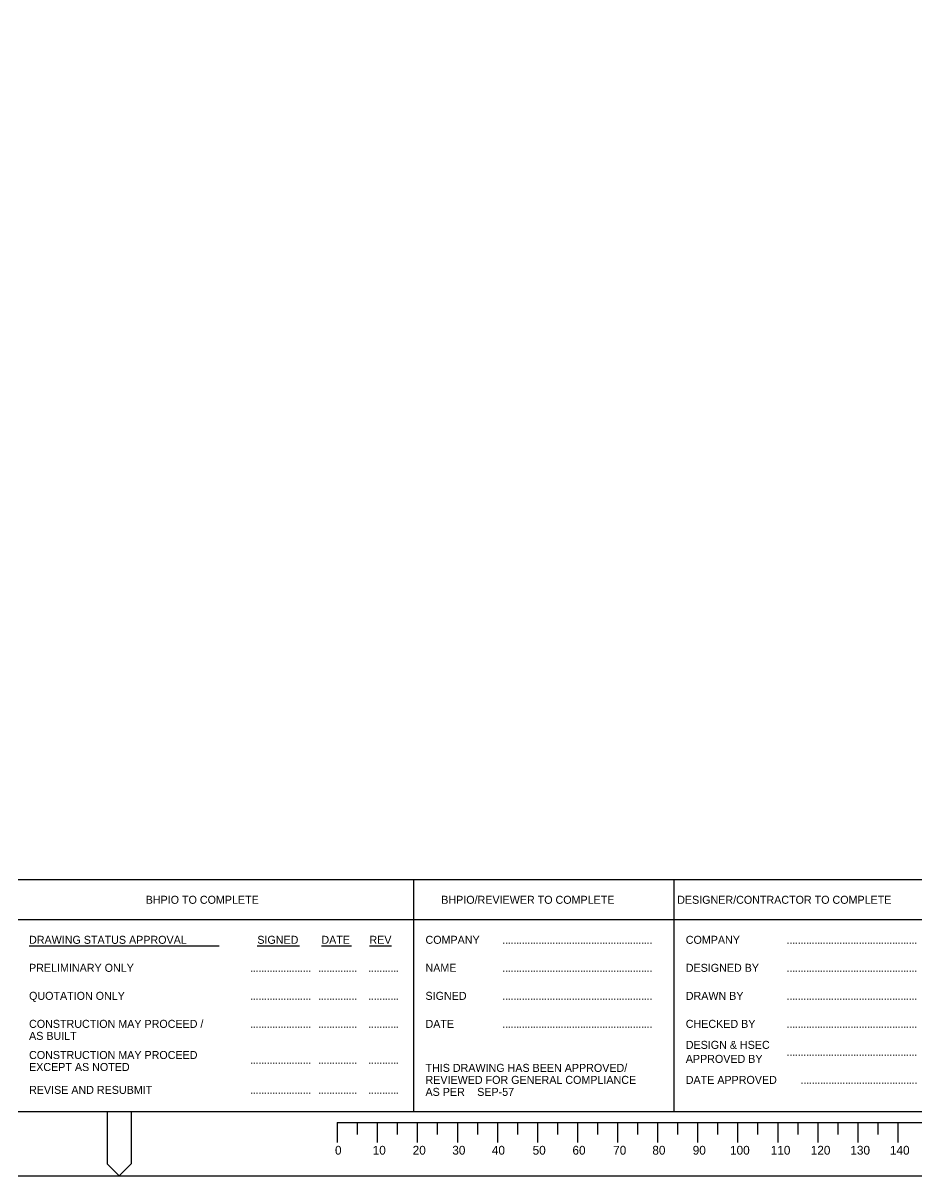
# Model space of a CAD drawing. Extents: x -20 to 821, y -16 to 578.
# Drawn here: x 374.5 to 597.7, y -16 to 272.1 of the extents above; entities that cross this region are included whole.
import ezdxf

# ---------------------------------------------------------------- set-up
doc = ezdxf.new("R2010")
doc.units = 0
doc.layers.add('G-Border', color=7, linetype='Continuous')
doc.layers.add('G-Plot Border', color=7, linetype='Continuous')

msp = doc.modelspace()

# ---------------------------------------------------------------- linework, layer by layer
at = {"layer": 'G-Border'}
for p, q in [((801, 58), (0, 58)), ((472, 58), (472, 0)), ((537, 58), (537, 0)), ((602, 48), (373, 48)), ((376, 41.5), (423.5, 41.5)), ((433, 41.5), (443.5, 41.5)), ((449, 41.5), (456.5, 41.5)), ((461, 41.5), (466.5, 41.5)), ((494.59, 42.09), (494.59, 42.25)), ((495.29, 42.09), (495.29, 42.25)), ((495.98, 42.09), (495.98, 42.25)), ((496.67, 42.09), (496.67, 42.25)), ((497.37, 42.09), (497.37, 42.25)), ((498.06, 42.09), (498.06, 42.25)), ((498.75, 42.09), (498.75, 42.25)), ((499.44, 42.09), (499.44, 42.25)), ((500.14, 42.09), (500.14, 42.25)), ((500.83, 42.09), (500.83, 42.25)), ((501.52, 42.09), (501.52, 42.25)), ((502.22, 42.09), (502.22, 42.25)), ((502.91, 42.09), (502.91, 42.25)), ((503.6, 42.09), (503.6, 42.25)), ((504.3, 42.09), (504.3, 42.25)), ((504.99, 42.09), (504.99, 42.25)), ((505.68, 42.09), (505.68, 42.25)), ((506.37, 42.09), (506.37, 42.25)), ((507.07, 42.09), (507.07, 42.25)), ((507.76, 42.09), (507.76, 42.25)), ((508.45, 42.09), (508.45, 42.25)), ((509.15, 42.09), (509.15, 42.25)), ((509.84, 42.09), (509.84, 42.25)), ((510.53, 42.09), (510.53, 42.25)), ((511.22, 42.09), (511.22, 42.25)), ((511.92, 42.09), (511.92, 42.25)), ((512.61, 42.09), (512.61, 42.25)), ((513.3, 42.09), (513.3, 42.25)), ((514, 42.09), (514, 42.25)), ((514.69, 42.09), (514.69, 42.25)), ((515.38, 42.09), (515.38, 42.25)), ((516.07, 42.09), (516.07, 42.25)), ((516.77, 42.09), (516.77, 42.25)), ((517.46, 42.09), (517.46, 42.25)), ((518.15, 42.09), (518.15, 42.25)), ((518.85, 42.09), (518.85, 42.25)), ((519.54, 42.09), (519.54, 42.25)), ((520.23, 42.09), (520.23, 42.25)), ((520.93, 42.09), (520.93, 42.25)), ((521.62, 42.09), (521.62, 42.25)), ((522.31, 42.09), (522.31, 42.25)), ((523, 42.09), (523, 42.25)), ((523.7, 42.09), (523.7, 42.25)), ((524.39, 42.09), (524.39, 42.25)), ((525.08, 42.09), (525.08, 42.25)), ((525.78, 42.09), (525.78, 42.25)), ((526.47, 42.09), (526.47, 42.25)), ((527.16, 42.09), (527.16, 42.25)), ((527.85, 42.09), (527.85, 42.25)), ((528.55, 42.09), (528.55, 42.25)), ((529.24, 42.09), (529.24, 42.25)), ((529.93, 42.09), (529.93, 42.25)), ((530.63, 42.09), (530.63, 42.25)), ((531.32, 42.09), (531.32, 42.25)), ((565.59, 42.09), (565.59, 42.25)), ((566.29, 42.09), (566.29, 42.25)), ((566.98, 42.09), (566.98, 42.25)), ((567.67, 42.09), (567.67, 42.25)), ((568.37, 42.09), (568.37, 42.25)), ((569.06, 42.09), (569.06, 42.25)), ((569.75, 42.09), (569.75, 42.25)), ((570.44, 42.09), (570.44, 42.25)), ((571.14, 42.09), (571.14, 42.25)), ((571.83, 42.09), (571.83, 42.25)), ((572.52, 42.09), (572.52, 42.25)), ((573.22, 42.09), (573.22, 42.25)), ((573.91, 42.09), (573.91, 42.25)), ((574.6, 42.09), (574.6, 42.25)), ((575.3, 42.09), (575.3, 42.25)), ((575.99, 42.09), (575.99, 42.25)), ((576.68, 42.09), (576.68, 42.25)), ((577.37, 42.09), (577.37, 42.25)), ((578.07, 42.09), (578.07, 42.25)), ((578.76, 42.09), (578.76, 42.25)), ((579.45, 42.09), (579.45, 42.25)), ((580.15, 42.09), (580.15, 42.25)), ((580.84, 42.09), (580.84, 42.25)), ((581.53, 42.09), (581.53, 42.25)), ((582.22, 42.09), (582.22, 42.25)), ((582.92, 42.09), (582.92, 42.25)), ((583.61, 42.09), (583.61, 42.25)), ((584.3, 42.09), (584.3, 42.25)), ((585, 42.09), (585, 42.25)), ((585.69, 42.09), (585.69, 42.25)), ((586.38, 42.09), (586.38, 42.25)), ((587.07, 42.09), (587.07, 42.25)), ((587.77, 42.09), (587.77, 42.25)), ((588.46, 42.09), (588.46, 42.25)), ((589.15, 42.09), (589.15, 42.25)), ((589.85, 42.09), (589.85, 42.25)), ((590.54, 42.09), (590.54, 42.25)), ((591.23, 42.09), (591.23, 42.25)), ((591.93, 42.09), (591.93, 42.25)), ((592.62, 42.09), (592.62, 42.25)), ((593.31, 42.09), (593.31, 42.25)), ((594, 42.09), (594, 42.25)), ((594.7, 42.09), (594.7, 42.25)), ((595.39, 42.09), (595.39, 42.25)), ((596.08, 42.09), (596.08, 42.25)), ((596.78, 42.09), (596.78, 42.25)), ((597.47, 42.09), (597.47, 42.25)), ((431.59, 35.09), (431.59, 35.25)), ((432.29, 35.09), (432.29, 35.25)), ((432.98, 35.09), (432.98, 35.25)), ((433.67, 35.09), (433.67, 35.25)), ((434.37, 35.09), (434.37, 35.25)), ((435.06, 35.09), (435.06, 35.25)), ((435.75, 35.09), (435.75, 35.25)), ((436.44, 35.09), (436.44, 35.25)), ((437.14, 35.09), (437.14, 35.25)), ((437.83, 35.09), (437.83, 35.25)), ((438.52, 35.09), (438.52, 35.25)), ((439.22, 35.09), (439.22, 35.25)), ((439.91, 35.09), (439.91, 35.25)), ((440.6, 35.09), (440.6, 35.25)), ((441.3, 35.09), (441.3, 35.25)), ((441.99, 35.09), (441.99, 35.25)), ((442.68, 35.09), (442.68, 35.25)), ((443.37, 35.09), (443.37, 35.25)), ((444.07, 35.09), (444.07, 35.25)), ((444.76, 35.09), (444.76, 35.25)), ((445.45, 35.09), (445.45, 35.25)), ((446.15, 35.09), (446.15, 35.25)), ((448.59, 35.09), (448.59, 35.25)), ((449.29, 35.09), (449.29, 35.25)), ((449.98, 35.09), (449.98, 35.25)), ((450.67, 35.09), (450.67, 35.25)), ((451.37, 35.09), (451.37, 35.25)), ((452.06, 35.09), (452.06, 35.25)), ((452.75, 35.09), (452.75, 35.25)), ((453.44, 35.09), (453.44, 35.25)), ((454.14, 35.09), (454.14, 35.25)), ((454.83, 35.09), (454.83, 35.25)), ((455.52, 35.09), (455.52, 35.25)), ((456.22, 35.09), (456.22, 35.25)), ((456.91, 35.09), (456.91, 35.25)), ((457.6, 35.09), (457.6, 35.25)), ((461.09, 35.09), (461.09, 35.25)), ((461.79, 35.09), (461.79, 35.25)), ((462.48, 35.09), (462.48, 35.25)), ((463.17, 35.09), (463.17, 35.25)), ((463.87, 35.09), (463.87, 35.25)), ((464.56, 35.09), (464.56, 35.25)), ((465.25, 35.09), (465.25, 35.25)), ((465.94, 35.09), (465.94, 35.25)), ((466.64, 35.09), (466.64, 35.25)), ((467.33, 35.09), (467.33, 35.25)), ((468.02, 35.09), (468.02, 35.25)), ((494.59, 35.09), (494.59, 35.25)), ((495.29, 35.09), (495.29, 35.25)), ((495.98, 35.09), (495.98, 35.25)), ((496.67, 35.09), (496.67, 35.25)), ((497.37, 35.09), (497.37, 35.25)), ((498.06, 35.09), (498.06, 35.25)), ((498.75, 35.09), (498.75, 35.25)), ((499.44, 35.09), (499.44, 35.25)), ((500.14, 35.09), (500.14, 35.25)), ((500.83, 35.09), (500.83, 35.25)), ((501.52, 35.09), (501.52, 35.25)), ((502.22, 35.09), (502.22, 35.25)), ((502.91, 35.09), (502.91, 35.25)), ((503.6, 35.09), (503.6, 35.25)), ((504.3, 35.09), (504.3, 35.25)), ((504.99, 35.09), (504.99, 35.25)), ((505.68, 35.09), (505.68, 35.25)), ((506.37, 35.09), (506.37, 35.25)), ((507.07, 35.09), (507.07, 35.25)), ((507.76, 35.09), (507.76, 35.25)), ((508.45, 35.09), (508.45, 35.25)), ((509.15, 35.09), (509.15, 35.25)), ((509.84, 35.09), (509.84, 35.25)), ((510.53, 35.09), (510.53, 35.25)), ((511.22, 35.09), (511.22, 35.25)), ((511.92, 35.09), (511.92, 35.25)), ((512.61, 35.09), (512.61, 35.25)), ((513.3, 35.09), (513.3, 35.25)), ((514, 35.09), (514, 35.25)), ((514.69, 35.09), (514.69, 35.25)), ((515.38, 35.09), (515.38, 35.25)), ((516.07, 35.09), (516.07, 35.25)), ((516.77, 35.09), (516.77, 35.25)), ((517.46, 35.09), (517.46, 35.25)), ((518.15, 35.09), (518.15, 35.25)), ((518.85, 35.09), (518.85, 35.25)), ((519.54, 35.09), (519.54, 35.25)), ((520.23, 35.09), (520.23, 35.25)), ((520.93, 35.09), (520.93, 35.25)), ((521.62, 35.09), (521.62, 35.25)), ((522.31, 35.09), (522.31, 35.25)), ((523, 35.09), (523, 35.25)), ((523.7, 35.09), (523.7, 35.25)), ((524.39, 35.09), (524.39, 35.25)), ((525.08, 35.09), (525.08, 35.25)), ((525.78, 35.09), (525.78, 35.25)), ((526.47, 35.09), (526.47, 35.25)), ((527.16, 35.09), (527.16, 35.25)), ((527.85, 35.09), (527.85, 35.25)), ((528.55, 35.09), (528.55, 35.25)), ((529.24, 35.09), (529.24, 35.25)), ((529.93, 35.09), (529.93, 35.25)), ((530.63, 35.09), (530.63, 35.25)), ((531.32, 35.09), (531.32, 35.25)), ((565.59, 35.09), (565.59, 35.25)), ((566.29, 35.09), (566.29, 35.25)), ((566.98, 35.09), (566.98, 35.25)), ((567.67, 35.09), (567.67, 35.25)), ((568.37, 35.09), (568.37, 35.25)), ((569.06, 35.09), (569.06, 35.25)), ((569.75, 35.09), (569.75, 35.25)), ((570.44, 35.09), (570.44, 35.25)), ((571.14, 35.09), (571.14, 35.25)), ((571.83, 35.09), (571.83, 35.25)), ((572.52, 35.09), (572.52, 35.25)), ((573.22, 35.09), (573.22, 35.25)), ((573.91, 35.09), (573.91, 35.25)), ((574.6, 35.09), (574.6, 35.25)), ((575.3, 35.09), (575.3, 35.25)), ((575.99, 35.09), (575.99, 35.25)), ((576.68, 35.09), (576.68, 35.25)), ((577.37, 35.09), (577.37, 35.25)), ((578.07, 35.09), (578.07, 35.25)), ((578.76, 35.09), (578.76, 35.25)), ((579.45, 35.09), (579.45, 35.25)), ((580.15, 35.09), (580.15, 35.25)), ((580.84, 35.09), (580.84, 35.25)), ((581.53, 35.09), (581.53, 35.25)), ((582.22, 35.09), (582.22, 35.25)), ((582.92, 35.09), (582.92, 35.25)), ((583.61, 35.09), (583.61, 35.25)), ((584.3, 35.09), (584.3, 35.25)), ((585, 35.09), (585, 35.25)), ((585.69, 35.09), (585.69, 35.25)), ((586.38, 35.09), (586.38, 35.25)), ((587.07, 35.09), (587.07, 35.25)), ((587.77, 35.09), (587.77, 35.25)), ((588.46, 35.09), (588.46, 35.25)), ((589.15, 35.09), (589.15, 35.25)), ((589.85, 35.09), (589.85, 35.25)), ((590.54, 35.09), (590.54, 35.25)), ((591.23, 35.09), (591.23, 35.25)), ((591.93, 35.09), (591.93, 35.25)), ((592.62, 35.09), (592.62, 35.25)), ((593.31, 35.09), (593.31, 35.25)), ((594, 35.09), (594, 35.25)), ((594.7, 35.09), (594.7, 35.25)), ((595.39, 35.09), (595.39, 35.25)), ((596.08, 35.09), (596.08, 35.25)), ((596.78, 35.09), (596.78, 35.25)), ((597.47, 35.09), (597.47, 35.25)), ((431.59, 28.09), (431.59, 28.25)), ((432.29, 28.09), (432.29, 28.25)), ((432.98, 28.09), (432.98, 28.25)), ((433.67, 28.09), (433.67, 28.25)), ((434.37, 28.09), (434.37, 28.25)), ((435.06, 28.09), (435.06, 28.25)), ((435.75, 28.09), (435.75, 28.25)), ((436.44, 28.09), (436.44, 28.25)), ((437.14, 28.09), (437.14, 28.25)), ((437.83, 28.09), (437.83, 28.25)), ((438.52, 28.09), (438.52, 28.25)), ((439.22, 28.09), (439.22, 28.25)), ((439.91, 28.09), (439.91, 28.25)), ((440.6, 28.09), (440.6, 28.25)), ((441.3, 28.09), (441.3, 28.25)), ((441.99, 28.09), (441.99, 28.25)), ((442.68, 28.09), (442.68, 28.25)), ((443.37, 28.09), (443.37, 28.25)), ((444.07, 28.09), (444.07, 28.25)), ((444.76, 28.09), (444.76, 28.25)), ((445.45, 28.09), (445.45, 28.25)), ((446.15, 28.09), (446.15, 28.25)), ((448.59, 28.09), (448.59, 28.25)), ((449.29, 28.09), (449.29, 28.25)), ((449.98, 28.09), (449.98, 28.25)), ((450.67, 28.09), (450.67, 28.25)), ((451.37, 28.09), (451.37, 28.25)), ((452.06, 28.09), (452.06, 28.25)), ((452.75, 28.09), (452.75, 28.25)), ((453.44, 28.09), (453.44, 28.25)), ((454.14, 28.09), (454.14, 28.25)), ((454.83, 28.09), (454.83, 28.25)), ((455.52, 28.09), (455.52, 28.25)), ((456.22, 28.09), (456.22, 28.25)), ((456.91, 28.09), (456.91, 28.25)), ((457.6, 28.09), (457.6, 28.25)), ((461.09, 28.09), (461.09, 28.25)), ((461.79, 28.09), (461.79, 28.25)), ((462.48, 28.09), (462.48, 28.25)), ((463.17, 28.09), (463.17, 28.25)), ((463.87, 28.09), (463.87, 28.25)), ((464.56, 28.09), (464.56, 28.25)), ((465.25, 28.09), (465.25, 28.25)), ((465.94, 28.09), (465.94, 28.25)), ((466.64, 28.09), (466.64, 28.25)), ((467.33, 28.09), (467.33, 28.25)), ((468.02, 28.09), (468.02, 28.25)), ((494.59, 28.09), (494.59, 28.25)), ((495.29, 28.09), (495.29, 28.25)), ((495.98, 28.09), (495.98, 28.25)), ((496.67, 28.09), (496.67, 28.25)), ((497.37, 28.09), (497.37, 28.25)), ((498.06, 28.09), (498.06, 28.25)), ((498.75, 28.09), (498.75, 28.25)), ((499.44, 28.09), (499.44, 28.25)), ((500.14, 28.09), (500.14, 28.25)), ((500.83, 28.09), (500.83, 28.25)), ((501.52, 28.09), (501.52, 28.25)), ((502.22, 28.09), (502.22, 28.25)), ((502.91, 28.09), (502.91, 28.25)), ((503.6, 28.09), (503.6, 28.25)), ((504.3, 28.09), (504.3, 28.25)), ((504.99, 28.09), (504.99, 28.25)), ((505.68, 28.09), (505.68, 28.25)), ((506.37, 28.09), (506.37, 28.25)), ((507.07, 28.09), (507.07, 28.25)), ((507.76, 28.09), (507.76, 28.25)), ((508.45, 28.09), (508.45, 28.25)), ((509.15, 28.09), (509.15, 28.25)), ((509.84, 28.09), (509.84, 28.25)), ((510.53, 28.09), (510.53, 28.25)), ((511.22, 28.09), (511.22, 28.25)), ((511.92, 28.09), (511.92, 28.25)), ((512.61, 28.09), (512.61, 28.25)), ((513.3, 28.09), (513.3, 28.25)), ((514, 28.09), (514, 28.25)), ((514.69, 28.09), (514.69, 28.25)), ((515.38, 28.09), (515.38, 28.25)), ((516.07, 28.09), (516.07, 28.25)), ((516.77, 28.09), (516.77, 28.25)), ((517.46, 28.09), (517.46, 28.25)), ((518.15, 28.09), (518.15, 28.25)), ((518.85, 28.09), (518.85, 28.25)), ((519.54, 28.09), (519.54, 28.25)), ((520.23, 28.09), (520.23, 28.25)), ((520.93, 28.09), (520.93, 28.25)), ((521.62, 28.09), (521.62, 28.25)), ((522.31, 28.09), (522.31, 28.25)), ((523, 28.09), (523, 28.25)), ((523.7, 28.09), (523.7, 28.25)), ((524.39, 28.09), (524.39, 28.25)), ((525.08, 28.09), (525.08, 28.25)), ((525.78, 28.09), (525.78, 28.25)), ((526.47, 28.09), (526.47, 28.25)), ((527.16, 28.09), (527.16, 28.25)), ((527.85, 28.09), (527.85, 28.25)), ((528.55, 28.09), (528.55, 28.25)), ((529.24, 28.09), (529.24, 28.25)), ((529.93, 28.09), (529.93, 28.25)), ((530.63, 28.09), (530.63, 28.25)), ((531.32, 28.09), (531.32, 28.25)), ((565.59, 28.09), (565.59, 28.25)), ((566.29, 28.09), (566.29, 28.25)), ((566.98, 28.09), (566.98, 28.25)), ((567.67, 28.09), (567.67, 28.25)), ((568.37, 28.09), (568.37, 28.25)), ((569.06, 28.09), (569.06, 28.25)), ((569.75, 28.09), (569.75, 28.25)), ((570.44, 28.09), (570.44, 28.25)), ((571.14, 28.09), (571.14, 28.25)), ((571.83, 28.09), (571.83, 28.25)), ((572.52, 28.09), (572.52, 28.25)), ((573.22, 28.09), (573.22, 28.25)), ((573.91, 28.09), (573.91, 28.25)), ((574.6, 28.09), (574.6, 28.25)), ((575.3, 28.09), (575.3, 28.25)), ((575.99, 28.09), (575.99, 28.25)), ((576.68, 28.09), (576.68, 28.25)), ((577.37, 28.09), (577.37, 28.25)), ((578.07, 28.09), (578.07, 28.25)), ((578.76, 28.09), (578.76, 28.25)), ((579.45, 28.09), (579.45, 28.25)), ((580.15, 28.09), (580.15, 28.25)), ((580.84, 28.09), (580.84, 28.25)), ((581.53, 28.09), (581.53, 28.25)), ((582.22, 28.09), (582.22, 28.25)), ((582.92, 28.09), (582.92, 28.25)), ((583.61, 28.09), (583.61, 28.25)), ((584.3, 28.09), (584.3, 28.25)), ((585, 28.09), (585, 28.25)), ((585.69, 28.09), (585.69, 28.25)), ((586.38, 28.09), (586.38, 28.25)), ((587.07, 28.09), (587.07, 28.25)), ((587.77, 28.09), (587.77, 28.25)), ((588.46, 28.09), (588.46, 28.25)), ((589.15, 28.09), (589.15, 28.25)), ((589.85, 28.09), (589.85, 28.25)), ((590.54, 28.09), (590.54, 28.25)), ((591.23, 28.09), (591.23, 28.25)), ((591.93, 28.09), (591.93, 28.25)), ((592.62, 28.09), (592.62, 28.25)), ((593.31, 28.09), (593.31, 28.25)), ((594, 28.09), (594, 28.25)), ((594.7, 28.09), (594.7, 28.25)), ((595.39, 28.09), (595.39, 28.25)), ((596.08, 28.09), (596.08, 28.25)), ((596.78, 28.09), (596.78, 28.25)), ((597.47, 28.09), (597.47, 28.25)), ((431.59, 21.09), (431.59, 21.25)), ((432.29, 21.09), (432.29, 21.25)), ((432.98, 21.09), (432.98, 21.25)), ((433.67, 21.09), (433.67, 21.25)), ((434.37, 21.09), (434.37, 21.25)), ((435.06, 21.09), (435.06, 21.25)), ((435.75, 21.09), (435.75, 21.25)), ((436.44, 21.09), (436.44, 21.25)), ((437.14, 21.09), (437.14, 21.25)), ((437.83, 21.09), (437.83, 21.25)), ((438.52, 21.09), (438.52, 21.25)), ((439.22, 21.09), (439.22, 21.25)), ((439.91, 21.09), (439.91, 21.25)), ((440.6, 21.09), (440.6, 21.25)), ((441.3, 21.09), (441.3, 21.25)), ((441.99, 21.09), (441.99, 21.25)), ((442.68, 21.09), (442.68, 21.25)), ((443.37, 21.09), (443.37, 21.25)), ((444.07, 21.09), (444.07, 21.25)), ((444.76, 21.09), (444.76, 21.25)), ((445.45, 21.09), (445.45, 21.25)), ((446.15, 21.09), (446.15, 21.25)), ((448.59, 21.06), (448.59, 21.22)), ((449.29, 21.06), (449.29, 21.22)), ((449.98, 21.06), (449.98, 21.22)), ((450.67, 21.06), (450.67, 21.22)), ((451.37, 21.06), (451.37, 21.22)), ((452.06, 21.06), (452.06, 21.22)), ((452.75, 21.06), (452.75, 21.22)), ((453.44, 21.06), (453.44, 21.22)), ((454.14, 21.06), (454.14, 21.22)), ((454.83, 21.06), (454.83, 21.22)), ((455.52, 21.06), (455.52, 21.22)), ((456.22, 21.06), (456.22, 21.22)), ((456.91, 21.06), (456.91, 21.22)), ((457.6, 21.06), (457.6, 21.22)), ((461.09, 21.09), (461.09, 21.25)), ((461.79, 21.09), (461.79, 21.25)), ((462.48, 21.09), (462.48, 21.25)), ((463.17, 21.09), (463.17, 21.25)), ((463.87, 21.09), (463.87, 21.25)), ((464.56, 21.09), (464.56, 21.25)), ((465.25, 21.09), (465.25, 21.25)), ((465.94, 21.09), (465.94, 21.25)), ((466.64, 21.09), (466.64, 21.25)), ((467.33, 21.09), (467.33, 21.25)), ((468.02, 21.09), (468.02, 21.25)), ((494.59, 21.09), (494.59, 21.25)), ((495.29, 21.09), (495.29, 21.25)), ((495.98, 21.09), (495.98, 21.25)), ((496.67, 21.09), (496.67, 21.25)), ((497.37, 21.09), (497.37, 21.25)), ((498.06, 21.09), (498.06, 21.25)), ((498.75, 21.09), (498.75, 21.25)), ((499.44, 21.09), (499.44, 21.25)), ((500.14, 21.09), (500.14, 21.25)), ((500.83, 21.09), (500.83, 21.25)), ((501.52, 21.09), (501.52, 21.25)), ((502.22, 21.09), (502.22, 21.25)), ((502.91, 21.09), (502.91, 21.25)), ((503.6, 21.09), (503.6, 21.25)), ((504.3, 21.09), (504.3, 21.25)), ((504.99, 21.09), (504.99, 21.25)), ((505.68, 21.09), (505.68, 21.25)), ((506.37, 21.09), (506.37, 21.25)), ((507.07, 21.09), (507.07, 21.25)), ((507.76, 21.09), (507.76, 21.25)), ((508.45, 21.09), (508.45, 21.25)), ((509.15, 21.09), (509.15, 21.25)), ((509.84, 21.09), (509.84, 21.25)), ((510.53, 21.09), (510.53, 21.25)), ((511.22, 21.09), (511.22, 21.25)), ((511.92, 21.09), (511.92, 21.25)), ((512.61, 21.09), (512.61, 21.25)), ((513.3, 21.09), (513.3, 21.25)), ((514, 21.09), (514, 21.25)), ((514.69, 21.09), (514.69, 21.25)), ((515.38, 21.09), (515.38, 21.25)), ((516.07, 21.09), (516.07, 21.25)), ((516.77, 21.09), (516.77, 21.25)), ((517.46, 21.09), (517.46, 21.25)), ((518.15, 21.09), (518.15, 21.25)), ((518.85, 21.09), (518.85, 21.25)), ((519.54, 21.09), (519.54, 21.25)), ((520.23, 21.09), (520.23, 21.25)), ((520.93, 21.09), (520.93, 21.25)), ((521.62, 21.09), (521.62, 21.25)), ((522.31, 21.09), (522.31, 21.25)), ((523, 21.09), (523, 21.25)), ((523.7, 21.09), (523.7, 21.25)), ((524.39, 21.09), (524.39, 21.25)), ((525.08, 21.09), (525.08, 21.25)), ((525.78, 21.09), (525.78, 21.25)), ((526.47, 21.09), (526.47, 21.25)), ((527.16, 21.09), (527.16, 21.25)), ((527.85, 21.09), (527.85, 21.25)), ((528.55, 21.09), (528.55, 21.25)), ((529.24, 21.09), (529.24, 21.25)), ((529.93, 21.09), (529.93, 21.25)), ((530.63, 21.09), (530.63, 21.25)), ((531.32, 21.09), (531.32, 21.25)), ((565.59, 21.09), (565.59, 21.25)), ((566.29, 21.09), (566.29, 21.25)), ((566.98, 21.09), (566.98, 21.25)), ((567.67, 21.09), (567.67, 21.25)), ((568.37, 21.09), (568.37, 21.25)), ((569.06, 21.09), (569.06, 21.25)), ((569.75, 21.09), (569.75, 21.25)), ((570.44, 21.09), (570.44, 21.25)), ((571.14, 21.09), (571.14, 21.25)), ((571.83, 21.09), (571.83, 21.25)), ((572.52, 21.09), (572.52, 21.25)), ((573.22, 21.09), (573.22, 21.25)), ((573.91, 21.09), (573.91, 21.25)), ((574.6, 21.09), (574.6, 21.25)), ((575.3, 21.09), (575.3, 21.25)), ((575.99, 21.09), (575.99, 21.25)), ((576.68, 21.09), (576.68, 21.25)), ((577.37, 21.09), (577.37, 21.25)), ((578.07, 21.09), (578.07, 21.25)), ((578.76, 21.09), (578.76, 21.25)), ((579.45, 21.09), (579.45, 21.25)), ((580.15, 21.09), (580.15, 21.25)), ((580.84, 21.09), (580.84, 21.25)), ((581.53, 21.09), (581.53, 21.25)), ((582.22, 21.09), (582.22, 21.25)), ((582.92, 21.09), (582.92, 21.25)), ((583.61, 21.09), (583.61, 21.25)), ((584.3, 21.09), (584.3, 21.25)), ((585, 21.09), (585, 21.25)), ((585.69, 21.09), (585.69, 21.25)), ((586.38, 21.09), (586.38, 21.25)), ((587.07, 21.09), (587.07, 21.25)), ((587.77, 21.09), (587.77, 21.25)), ((588.46, 21.09), (588.46, 21.25)), ((589.15, 21.09), (589.15, 21.25)), ((589.85, 21.09), (589.85, 21.25)), ((590.54, 21.09), (590.54, 21.25)), ((591.23, 21.09), (591.23, 21.25)), ((591.93, 21.09), (591.93, 21.25)), ((592.62, 21.09), (592.62, 21.25)), ((593.31, 21.09), (593.31, 21.25)), ((594, 21.09), (594, 21.25)), ((594.7, 21.09), (594.7, 21.25)), ((595.39, 21.09), (595.39, 21.25)), ((596.08, 21.09), (596.08, 21.25)), ((596.78, 21.09), (596.78, 21.25)), ((597.47, 21.09), (597.47, 21.25)), ((431.59, 12.09), (431.59, 12.25)), ((432.29, 12.09), (432.29, 12.25)), ((432.98, 12.09), (432.98, 12.25)), ((433.67, 12.09), (433.67, 12.25)), ((434.37, 12.09), (434.37, 12.25)), ((435.06, 12.09), (435.06, 12.25)), ((435.75, 12.09), (435.75, 12.25)), ((436.44, 12.09), (436.44, 12.25)), ((437.14, 12.09), (437.14, 12.25)), ((437.83, 12.09), (437.83, 12.25)), ((438.52, 12.09), (438.52, 12.25)), ((439.22, 12.09), (439.22, 12.25)), ((439.91, 12.09), (439.91, 12.25)), ((440.6, 12.09), (440.6, 12.25)), ((441.3, 12.09), (441.3, 12.25)), ((441.99, 12.09), (441.99, 12.25)), ((442.68, 12.09), (442.68, 12.25)), ((443.37, 12.09), (443.37, 12.25)), ((444.07, 12.09), (444.07, 12.25)), ((444.76, 12.09), (444.76, 12.25)), ((445.45, 12.09), (445.45, 12.25)), ((446.15, 12.09), (446.15, 12.25)), ((448.59, 12.09), (448.59, 12.25)), ((449.29, 12.09), (449.29, 12.25)), ((449.98, 12.09), (449.98, 12.25)), ((450.67, 12.09), (450.67, 12.25)), ((451.37, 12.09), (451.37, 12.25)), ((452.06, 12.09), (452.06, 12.25)), ((452.75, 12.09), (452.75, 12.25)), ((453.44, 12.09), (453.44, 12.25)), ((454.14, 12.09), (454.14, 12.25)), ((454.83, 12.09), (454.83, 12.25)), ((455.52, 12.09), (455.52, 12.25)), ((456.22, 12.09), (456.22, 12.25)), ((456.91, 12.09), (456.91, 12.25)), ((457.6, 12.09), (457.6, 12.25)), ((461.09, 12.09), (461.09, 12.25)), ((461.79, 12.09), (461.79, 12.25)), ((462.48, 12.09), (462.48, 12.25)), ((463.17, 12.09), (463.17, 12.25)), ((463.87, 12.09), (463.87, 12.25)), ((464.56, 12.09), (464.56, 12.25)), ((465.25, 12.09), (465.25, 12.25)), ((465.94, 12.09), (465.94, 12.25)), ((466.64, 12.09), (466.64, 12.25)), ((467.33, 12.09), (467.33, 12.25)), ((468.02, 12.09), (468.02, 12.25)), ((565.59, 14.09), (565.59, 14.25)), ((566.29, 14.09), (566.29, 14.25)), ((566.98, 14.09), (566.98, 14.25)), ((567.67, 14.09), (567.67, 14.25)), ((568.37, 14.09), (568.37, 14.25)), ((569.06, 14.09), (569.06, 14.25)), ((569.75, 14.09), (569.75, 14.25)), ((570.44, 14.09), (570.44, 14.25)), ((571.14, 14.09), (571.14, 14.25)), ((571.83, 14.09), (571.83, 14.25)), ((572.52, 14.09), (572.52, 14.25)), ((573.22, 14.09), (573.22, 14.25)), ((573.91, 14.09), (573.91, 14.25)), ((574.6, 14.09), (574.6, 14.25)), ((575.3, 14.09), (575.3, 14.25)), ((575.99, 14.09), (575.99, 14.25)), ((576.68, 14.09), (576.68, 14.25)), ((577.37, 14.09), (577.37, 14.25)), ((578.07, 14.09), (578.07, 14.25)), ((578.76, 14.09), (578.76, 14.25)), ((579.45, 14.09), (579.45, 14.25)), ((580.15, 14.09), (580.15, 14.25)), ((580.84, 14.09), (580.84, 14.25)), ((581.53, 14.09), (581.53, 14.25)), ((582.22, 14.09), (582.22, 14.25)), ((582.92, 14.09), (582.92, 14.25)), ((583.61, 14.09), (583.61, 14.25)), ((584.3, 14.09), (584.3, 14.25)), ((585, 14.09), (585, 14.25)), ((585.69, 14.09), (585.69, 14.25)), ((586.38, 14.09), (586.38, 14.25)), ((587.07, 14.09), (587.07, 14.25)), ((587.77, 14.09), (587.77, 14.25)), ((588.46, 14.09), (588.46, 14.25)), ((589.15, 14.09), (589.15, 14.25)), ((589.85, 14.09), (589.85, 14.25)), ((590.54, 14.09), (590.54, 14.25)), ((591.23, 14.09), (591.23, 14.25)), ((591.93, 14.09), (591.93, 14.25)), ((592.62, 14.09), (592.62, 14.25)), ((593.31, 14.09), (593.31, 14.25)), ((594, 14.09), (594, 14.25)), ((594.7, 14.09), (594.7, 14.25)), ((595.39, 14.09), (595.39, 14.25)), ((596.08, 14.09), (596.08, 14.25)), ((596.78, 14.09), (596.78, 14.25)), ((597.47, 14.09), (597.47, 14.25)), ((569.09, 7.09), (569.09, 7.25)), ((569.79, 7.09), (569.79, 7.25)), ((570.48, 7.09), (570.48, 7.25)), ((571.17, 7.09), (571.17, 7.25)), ((571.87, 7.09), (571.87, 7.25)), ((572.56, 7.09), (572.56, 7.25)), ((573.25, 7.09), (573.25, 7.25)), ((573.94, 7.09), (573.94, 7.25)), ((574.64, 7.09), (574.64, 7.25)), ((575.33, 7.09), (575.33, 7.25)), ((576.02, 7.09), (576.02, 7.25)), ((576.72, 7.09), (576.72, 7.25)), ((577.41, 7.09), (577.41, 7.25)), ((578.1, 7.09), (578.1, 7.25)), ((578.8, 7.09), (578.8, 7.25)), ((579.49, 7.09), (579.49, 7.25)), ((580.18, 7.09), (580.18, 7.25)), ((580.87, 7.09), (580.87, 7.25)), ((581.57, 7.09), (581.57, 7.25)), ((582.26, 7.09), (582.26, 7.25)), ((582.95, 7.09), (582.95, 7.25)), ((583.65, 7.09), (583.65, 7.25)), ((584.34, 7.09), (584.34, 7.25)), ((585.03, 7.09), (585.03, 7.25)), ((585.72, 7.09), (585.72, 7.25)), ((586.42, 7.09), (586.42, 7.25)), ((587.11, 7.09), (587.11, 7.25)), ((587.8, 7.09), (587.8, 7.25)), ((588.5, 7.09), (588.5, 7.25)), ((589.19, 7.09), (589.19, 7.25)), ((589.88, 7.09), (589.88, 7.25)), ((590.57, 7.09), (590.57, 7.25)), ((591.27, 7.09), (591.27, 7.25)), ((591.96, 7.09), (591.96, 7.25)), ((592.65, 7.09), (592.65, 7.25)), ((593.35, 7.09), (593.35, 7.25)), ((594.04, 7.09), (594.04, 7.25)), ((594.73, 7.09), (594.73, 7.25)), ((595.43, 7.09), (595.43, 7.25)), ((596.12, 7.09), (596.12, 7.25)), ((596.81, 7.09), (596.81, 7.25)), ((597.5, 7.09), (597.5, 7.25)), ((431.59, 4.59), (431.59, 4.75)), ((432.29, 4.59), (432.29, 4.75)), ((432.98, 4.59), (432.98, 4.75)), ((433.67, 4.59), (433.67, 4.75)), ((434.37, 4.59), (434.37, 4.75)), ((435.06, 4.59), (435.06, 4.75)), ((435.75, 4.59), (435.75, 4.75)), ((436.44, 4.59), (436.44, 4.75)), ((437.14, 4.59), (437.14, 4.75)), ((437.83, 4.59), (437.83, 4.75)), ((438.52, 4.59), (438.52, 4.75)), ((439.22, 4.59), (439.22, 4.75)), ((439.91, 4.59), (439.91, 4.75)), ((440.6, 4.59), (440.6, 4.75)), ((441.3, 4.59), (441.3, 4.75)), ((441.99, 4.59), (441.99, 4.75)), ((442.68, 4.59), (442.68, 4.75)), ((443.37, 4.59), (443.37, 4.75)), ((444.07, 4.59), (444.07, 4.75)), ((444.76, 4.59), (444.76, 4.75)), ((445.45, 4.59), (445.45, 4.75)), ((446.15, 4.59), (446.15, 4.75)), ((448.59, 4.59), (448.59, 4.75)), ((449.29, 4.59), (449.29, 4.75)), ((449.98, 4.59), (449.98, 4.75)), ((450.67, 4.59), (450.67, 4.75)), ((451.37, 4.59), (451.37, 4.75)), ((452.06, 4.59), (452.06, 4.75)), ((452.75, 4.59), (452.75, 4.75)), ((453.44, 4.59), (453.44, 4.75)), ((454.14, 4.59), (454.14, 4.75)), ((454.83, 4.59), (454.83, 4.75)), ((455.52, 4.59), (455.52, 4.75)), ((456.22, 4.59), (456.22, 4.75)), ((456.91, 4.59), (456.91, 4.75)), ((457.6, 4.59), (457.6, 4.75)), ((461.09, 4.59), (461.09, 4.75)), ((461.79, 4.59), (461.79, 4.75)), ((462.48, 4.59), (462.48, 4.75)), ((463.17, 4.59), (463.17, 4.75)), ((463.87, 4.59), (463.87, 4.75)), ((464.56, 4.59), (464.56, 4.75)), ((465.25, 4.59), (465.25, 4.75)), ((465.94, 4.59), (465.94, 4.75)), ((466.64, 4.59), (466.64, 4.75)), ((467.33, 4.59), (467.33, 4.75)), ((468.02, 4.59), (468.02, 4.75)), ((801, 0), (0, 0)), ((395.5, 0), (395.5, -13)), ((401.5, 0), (401.5, -13)), ((452.94, -2.68), (452.94, -7.68)), ((452.94, -2.68), (652.95, -2.68)), ((457.94, -2.68), (457.94, -5.68)), ((462.94, -2.68), (462.94, -7.68)), ((467.95, -2.68), (467.95, -5.68)), ((472.95, -2.68), (472.95, -7.68)), ((477.95, -2.68), (477.95, -5.68)), ((482.95, -2.68), (482.95, -7.68)), ((487.95, -2.68), (487.95, -5.68)), ((492.95, -2.68), (492.95, -7.68)), ((497.95, -2.68), (497.95, -5.68)), ((502.95, -2.68), (502.95, -7.68)), ((507.95, -2.68), (507.95, -5.68)), ((512.95, -2.68), (512.95, -7.68)), ((517.95, -2.68), (517.95, -5.68)), ((522.95, -2.68), (522.95, -7.68)), ((527.95, -2.68), (527.95, -5.68)), ((532.95, -2.68), (532.95, -7.68)), ((537.95, -2.68), (537.95, -5.68)), ((542.95, -2.68), (542.95, -7.68)), ((547.95, -2.68), (547.95, -5.68)), ((552.95, -2.68), (552.95, -7.68)), ((557.95, -2.68), (557.95, -5.68)), ((562.95, -2.68), (562.95, -7.68)), ((567.95, -2.68), (567.95, -5.68)), ((572.95, -2.68), (572.95, -7.68)), ((577.95, -2.68), (577.95, -5.68)), ((582.95, -2.68), (582.95, -7.68)), ((587.95, -2.68), (587.95, -5.68)), ((592.95, -2.68), (592.95, -7.68)), ((395.5, -13), (398.5, -16)), ((398.5, -16), (401.5, -13))]:
    msp.add_line(p, q, dxfattribs=at)
at = {"layer": 'G-Plot Border'}
msp.add_lwpolyline([(-20, -16), (821, -16), (821, 578), (-20, 578)], close=True, dxfattribs=at)

# ---------------------------------------------------------------- texts
at = {"layer": 'G-Border'}
for s, height, p in [('BHPIO TO COMPLETE', 2, (405.13, 52)), ('BHPIO/REVIEWER TO COMPLETE', 2, (478.94, 52)), ('DESIGNER/CONTRACTOR TO COMPLETE', 2, (537.86, 52)), ('DRAWING STATUS APPROVAL', 2, (376, 42)), ('SIGNED', 2, (433, 42)), ('DATE', 2, (449, 42)), ('REV', 2, (461, 42)), ('COMPANY', 2, (475, 42)), ('COMPANY', 2, (540, 42)), ('PRELIMINARY ONLY', 2, (376, 35)), ('NAME', 2, (475, 35)), ('DESIGNED BY', 2, (540, 35)), ('QUOTATION ONLY', 2, (376, 28)), ('SIGNED', 2, (475, 28)), ('DRAWN BY', 2, (540, 28)), ('CONSTRUCTION MAY PROCEED / ', 2, (376, 21)), ('DATE', 2, (475, 21)), ('CHECKED BY', 2, (540, 21)), ('AS BUILT', 2, (376, 18)), ('DESIGN & HSEC', 2, (540, 15.75)), ('CONSTRUCTION MAY PROCEED', 2, (376, 13.22)), ('EXCEPT AS NOTED', 2, (376, 10.22)), ('THIS DRAWING HAS BEEN APPROVED/', 2, (475, 10)), ('APPROVED BY', 2, (540, 12.25)), ('REVIEWED FOR GENERAL COMPLIANCE', 2, (475, 7)), ('DATE APPROVED', 2, (540, 7)), ('REVISE AND RESUBMIT', 2, (376, 4.5)), ('AS PER ', 2, (475, 4)), ('SEP-57', 2, (487.91, 4)), ('0', 2.2, (452.4, -10.68)), ('10', 2.2, (461.81, -10.68)), ('20', 2.2, (471.8, -10.68)), ('30', 2.2, (481.69, -10.68)), ('40', 2.2, (491.57, -10.68)), ('50', 2.2, (501.75, -10.68)), ('60', 2.2, (511.7, -10.68)), ('70', 2.2, (521.87, -10.68)), ('80', 2.2, (531.65, -10.68)), ('90', 2.2, (541.73, -10.68)), ('100', 2.2, (551.05, -10.68)), ('110', 2.2, (561.22, -10.68)), ('120', 2.2, (571.21, -10.68)), ('130', 2.2, (581.1, -10.68)), ('140', 2.2, (590.98, -10.68))]:
    msp.add_text(s, height=height, dxfattribs=at).set_placement(p)

doc.saveas('drawing.dxf')
